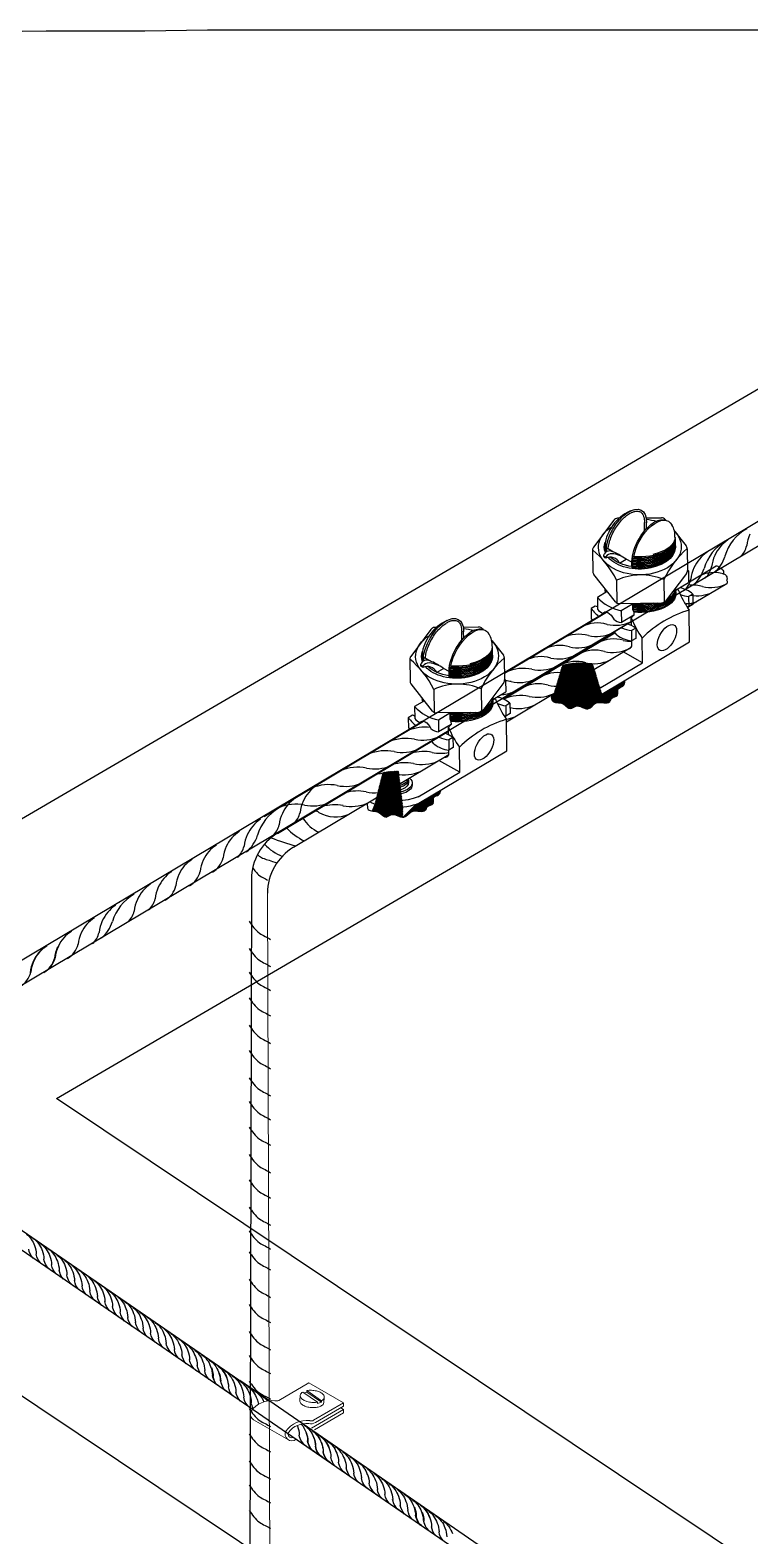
# Paper-space layout 'Layout4' of a CAD drawing. Header units: millimetres. Extents: x 16 to 267, y 19 to 196.
# Drawn here: x 103.89 to 115.21, y 158.77 to 182.45 of the extents above; entities that cross this region are included whole.
import ezdxf

# ---------------------------------------------------------------- set-up
doc = ezdxf.new("R2010")
doc.units = ezdxf.units.MM
doc.layers.get('0').update_dxf_attribs({"lineweight": 25})
for name, color, linetype in [('C01', 1, 'Continuous'), ('C02', 42, 'Continuous'), ('C025', 42, 'Continuous'), ('C03', 7, 'Continuous')]:
    doc.layers.add(name, color=color, linetype=linetype)
pattern_1 = [(129.8500213, (-728.728352, 561.9458405), (0.005816334494, 0.00485459625), [])]
pattern_2 = [(129.8500213, (-725.96663, 560.0278), (0.005816334494, 0.00485459625), [])]

psp = doc.layouts.new('Layout4')

# ---------------------------------------------------------------- hatches: boundary and pattern name
at = {"layer": 'C01'}
h = psp.add_hatch(dxfattribs=at)
h.set_pattern_fill('ANSI31', color=256, scale=0.060609, angle=174.85, style=0)
h.set_pattern_definition(pattern_1)
edge = h.paths.add_edge_path()
edge.add_line((112.102, 172.003), (112.088, 171.995))
edge.add_line((112.088, 171.995), (112.088, 171.994))
edge.add_spline(control_points=[(112.088, 171.994), (112.088, 171.957), (112.087, 171.889), (112.139, 171.877), (112.166, 171.873)], knot_values=[0, 0, 0, 0, 0.800748, 1.441693, 1.441693, 1.441693, 1.441693], degree=3, periodic=0)
edge.add_line((112.166, 171.873), (112.212, 171.984))
edge.add_ellipse((112.524, 172.217), major_axis=(0.549, 0.007), ratio=0.509483, start_angle=124.9405, end_angle=136.2339)
edge.add_line((112.13, 172.019), (112.129, 172.019))
edge.add_line((112.129, 172.019), (112.102, 172.003))
h = psp.add_hatch(dxfattribs=at)
h.set_pattern_fill('ANSI31', color=256, scale=0.060609, angle=174.85, style=0)
h.set_pattern_definition(pattern_1)
edge = h.paths.add_edge_path()
edge.add_line((112.212, 171.984), (112.165, 171.874))
edge.add_spline(control_points=[(112.165, 171.874), (112.198, 171.869), (112.263, 171.867), (112.309, 171.823), (112.327, 171.808)], knot_values=[1.43073, 1.43073, 1.43073, 1.43073, 2.219528, 2.756984, 2.756984, 2.756984, 2.756984], degree=3, periodic=0)
edge.add_line((112.327, 171.808), (112.351, 171.95))
edge.add_ellipse((112.524, 172.217), major_axis=(0.549, 0.007), ratio=0.509483, start_angle=108.7095, end_angle=125.0088)
h = psp.add_hatch(dxfattribs=at)
h.set_pattern_fill('ANSI31', color=256, scale=0.060609, angle=174.85, style=0)
h.set_pattern_definition(pattern_1)
edge = h.paths.add_edge_path()
edge.add_line((112.351, 171.95), (112.327, 171.808))
edge.add_spline(control_points=[(112.327, 171.808), (112.347, 171.79), (112.39, 171.758), (112.495, 171.864), (112.596, 171.774), (112.65, 171.773)], knot_values=[2.756984, 2.756984, 2.756984, 2.756984, 3.368252, 4.120728, 5.634216, 5.634216, 5.634216, 5.634216], degree=3, periodic=0)
edge.add_line((112.65, 171.773), (112.646, 171.946))
edge.add_ellipse((112.524, 172.217), major_axis=(0.549, 0.007), ratio=0.509483, start_angle=77.4656, end_angle=108.7095)
h = psp.add_hatch(dxfattribs=at)
h.set_pattern_fill('ANSI31', color=256, scale=0.060609, angle=174.85, style=0)
h.set_pattern_definition(pattern_1)
edge = h.paths.add_edge_path()
edge.add_ellipse((112.524, 172.217), major_axis=(0.549, 0.007), ratio=0.509483, start_angle=49.9297, end_angle=77.4656)
edge.add_line((112.646, 171.946), (112.65, 171.773))
edge.add_spline(control_points=[(112.65, 171.773), (112.654, 171.773), (112.706, 171.778), (112.787, 171.931), (112.996, 171.824), (113.031, 171.965), (113.156, 171.965), (113.106, 172.103), (113.234, 172.117), (113.243, 172.187), (113.247, 172.226)], knot_values=[5.634216, 5.634216, 5.634216, 5.634216, 5.752118, 7.09934, 8.818976, 9.33721, 10.144992, 10.964097, 11.648698, 12.516217, 12.516217, 12.516217, 12.516217], degree=3, periodic=0)
edge.add_line((113.247, 172.226), (112.88, 172.008))
h = psp.add_hatch(dxfattribs=at)
h.set_pattern_fill('ANSI31', color=256, scale=0.060609, angle=174.85, style=0)
h.set_pattern_definition(pattern_2)
edge = h.paths.add_edge_path()
edge.add_line((109.314, 170.278), (109.267, 170.168))
edge.add_spline(control_points=[(109.267, 170.168), (109.3, 170.164), (109.365, 170.161), (109.412, 170.117), (109.429, 170.102)], knot_values=[1.43073, 1.43073, 1.43073, 1.43073, 2.219528, 2.756984, 2.756984, 2.756984, 2.756984], degree=3, periodic=0)
edge.add_line((109.429, 170.102), (109.453, 170.244))
edge.add_ellipse((109.626, 170.512), major_axis=(0.549, 0.007), ratio=0.509483, start_angle=108.7095, end_angle=125.0088)
h = psp.add_hatch(dxfattribs=at)
h.set_pattern_fill('ANSI31', color=256, scale=0.060609, angle=174.85, style=0)
h.set_pattern_definition(pattern_2)
edge = h.paths.add_edge_path()
edge.add_line((109.453, 170.244), (109.429, 170.102))
edge.add_spline(control_points=[(109.429, 170.102), (109.45, 170.085), (109.492, 170.052), (109.598, 170.159), (109.698, 170.068), (109.752, 170.068)], knot_values=[2.756984, 2.756984, 2.756984, 2.756984, 3.368252, 4.120728, 5.634216, 5.634216, 5.634216, 5.634216], degree=3, periodic=0)
edge.add_line((109.752, 170.068), (109.749, 170.24))
edge.add_ellipse((109.626, 170.512), major_axis=(0.549, 0.007), ratio=0.509483, start_angle=77.4656, end_angle=108.7095)

# ---------------------------------------------------------------- linework, layer by layer
for p, q in [((112.922, 173.279), (112.922, 173.279)), ((112.922, 173.279), (112.922, 173.279)), ((110.047, 171.561), (110.047, 171.561)), ((110.047, 171.561), (110.047, 171.561))]:
    psp.add_line(p, q)
for p, q in [((112.088, 171.994), (112.088, 171.995)), ((109.757, 170.068), (109.952, 170.269)), ((109.77, 170.07), (109.968, 170.275)), ((109.788, 170.078), (109.985, 170.282)), ((109.845, 170.126), (110.003, 170.289)), ((109.882, 170.154), (110.028, 170.303)), ((109.901, 170.162), (110.053, 170.318)), ((109.915, 170.165), (110.078, 170.333)), ((109.927, 170.167), (110.103, 170.348)), ((109.939, 170.168), (110.128, 170.363)), ((109.949, 170.168), (110.153, 170.378)), ((109.959, 170.168), (110.178, 170.392)), ((109.969, 170.167), (110.203, 170.407)), ((109.979, 170.166), (110.227, 170.422)), ((109.989, 170.166), (110.252, 170.437)), ((109.998, 170.165), (110.277, 170.452)), ((110.008, 170.164), (110.302, 170.467)), ((110.018, 170.163), (110.327, 170.482)), ((110.028, 170.162), (110.238, 170.379)), ((110.038, 170.161), (110.233, 170.363)), ((110.048, 170.161), (110.232, 170.351)), ((110.059, 170.162), (110.232, 170.34)), ((110.15, 170.244), (110.232, 170.329)), ((110.169, 170.253), (110.233, 170.319)), ((110.186, 170.259), (110.232, 170.307)), ((110.202, 170.266), (110.23, 170.294)), ((110.253, 170.394), (110.345, 170.489)), ((110.273, 170.404), (110.342, 170.475)), ((110.291, 170.411), (110.338, 170.46)), ((110.312, 170.423), (110.326, 170.437)), ((110.072, 170.164), (110.128, 170.222)), ((110.087, 170.169), (110.116, 170.198))]:
    psp.add_line(p, q, dxfattribs=at)
for points in [[(106.677, 182.448), (105.692, 182.431), (104.139, 182.43), (102.622, 182.411)], [(121.82, 156.107), (118.955, 163.325), (119.909, 164.859), (120.501, 165.534), (122.684, 167.077), (125.243, 168.373), (124.772, 170.466), (124.685, 171.436), (124.694, 172.432), (124.769, 173.438), (124.883, 174.441), (125.008, 175.424), (125.115, 176.375), (125.176, 177.278), (125.165, 178.12), (125.07, 178.898), (124.879, 179.609), (124.581, 180.249), (124.165, 180.817), (123.621, 181.31), (122.937, 181.725), (122.104, 182.059), (119.459, 182.448), (106.677, 182.448)]]:
    psp.add_lwpolyline(points, dxfattribs=at)
for centre, radius, start, end in [((115.506, 173.978), 0.718, 118.927, 163.9453), ((115.178, 173.784), 0.718, 118.927, 163.9453), ((115.179, 173.953), 0.572, 123.5892, 155.9961), ((115.172, 174.047), 0.495, 120.0095, 120.3153), ((114.827, 174.416), 0.34, 312.368, 347.3606), ((115.68, 174.293), 0.524, 154.2039, 174.6387), ((114.851, 173.759), 0.572, 123.5892, 155.9961), ((115.127, 173.958), 0.523, 154.2039, 174.6387), ((114.31, 174.327), 0.529, 309.3582, 343.4186), ((114.799, 173.764), 0.523, 154.2039, 174.6387), ((113.981, 174.133), 0.529, 309.3582, 343.4186), ((114.647, 173.404), 0.514, 73.9561, 118.4153), ((114.275, 174.081), 0.339, 312.368, 347.3606), ((113.947, 173.887), 0.339, 312.368, 347.3606), ((114.312, 173.199), 0.521, 73.0857, 95.8516), ((114.369, 174.143), 0.591, 261.0015, 294.9983), ((114.59, 174.274), 0.591, 257.6725, 294.9983), ((114.196, 174.021), 0.591, 271.1806, 286.8854), ((112.812, 172.604), 0.521, 73.0857, 118.5965), ((113.09, 173.679), 0.591, 257.6725, 294.9983), ((113.847, 173.1), 0.524, 154.502, 155.2505), ((112.516, 172.427), 0.521, 73.0857, 118.5965), ((112.794, 173.503), 0.591, 257.6725, 294.9983), ((113.066, 172.353), 0.521, 73.0857, 118.5965), ((112.221, 172.251), 0.521, 73.0857, 118.5965), ((112.498, 173.326), 0.591, 257.6725, 294.9983), ((112.77, 172.176), 0.521, 73.0857, 118.5965), ((113.047, 173.251), 0.591, 257.6725, 294.9983), ((113.343, 173.428), 0.591, 257.6725, 270.5057), ((111.646, 171.731), 0.679, 78.5783, 113.1038), ((111.925, 172.075), 0.521, 73.0857, 118.5965), ((111.907, 172.993), 0.61, 257.9731, 292.8834), ((112.202, 173.15), 0.591, 257.6725, 294.9983), ((112.474, 172), 0.521, 73.0857, 118.5965), ((112.752, 173.075), 0.591, 257.6725, 294.9983), ((111.32, 171.537), 0.679, 78.5783, 86.034), ((111.581, 172.798), 0.61, 257.9731, 292.8834), ((111.882, 171.647), 0.521, 73.0857, 118.5965), ((112.178, 171.823), 0.521, 73.0857, 118.5965), ((112.16, 172.722), 0.591, 257.6725, 294.9983), ((112.456, 172.899), 0.591, 257.6725, 294.9983), ((111.255, 172.604), 0.61, 273.174, 292.8834), ((111.603, 171.303), 0.679, 78.5783, 113.1038), ((111.865, 172.565), 0.61, 257.9731, 292.8834), ((110.657, 172.291), 0.655, 258.6019, 292.6012), ((111.569, 172.389), 0.61, 257.4123, 292.8834), ((110.097, 170.807), 0.679, 82.5118, 113.1876), ((110.972, 171.382), 0.524, 154.502, 155.2505), ((111.273, 172.212), 0.61, 279.9323, 292.8834), ((109.801, 170.631), 0.679, 78.5783, 113.1038), ((110.065, 171.938), 0.655, 258.6019, 292.6012), ((110.373, 170.6), 0.679, 104.2777, 106.2844), ((109.479, 170.437), 0.679, 78.5783, 113.1038), ((109.742, 171.744), 0.655, 258.6019, 292.6012), ((110.077, 170.424), 0.679, 78.5783, 106.2844), ((110.341, 171.731), 0.655, 258.6019, 281.7133), ((109.043, 170.177), 0.679, 78.5783, 113.1038), ((109.307, 171.484), 0.655, 258.6019, 292.6012), ((109.511, 170.085), 0.679, 78.5783, 106.6845), ((109.781, 170.247), 0.679, 78.5783, 106.2844), ((109.774, 171.392), 0.655, 258.6019, 292.6012), ((110.045, 171.554), 0.655, 258.6019, 292.6012), ((108.707, 170.09), 0.573, 123.5892, 155.9961), ((108.585, 169.903), 0.679, 78.5783, 113.1038), ((108.848, 171.21), 0.655, 258.6019, 292.6012), ((109.302, 171.109), 0.655, 258.6019, 292.6012), ((108.068, 169.595), 0.679, 78.5783, 113.1038), ((108.379, 169.896), 0.573, 123.5892, 155.9961), ((108.655, 170.096), 0.524, 154.2039, 174.6387), ((108.332, 170.902), 0.655, 258.6019, 292.6012), ((108.675, 169.586), 0.679, 78.5783, 106.4465), ((108.938, 170.893), 0.655, 258.6019, 292.6012), ((109.038, 169.803), 0.679, 78.5783, 106.6845), ((107.826, 169.562), 0.572, 123.5892, 155.9961), ((108.154, 169.587), 0.718, 118.927, 163.9453), ((107.819, 169.656), 0.495, 120.0095, 120.3153), ((108.327, 169.902), 0.524, 154.2039, 174.6387), ((107.802, 170.219), 0.34, 312.368, 347.3606), ((108.657, 170.348), 0.562, 211.4671, 246.2311), ((108.19, 169.709), 0.498, 61.1713, 68.4917), ((108.694, 170.597), 0.524, 239.7579, 293.5706), ((107.429, 169.417), 0.494, 120.0095, 157.279), ((107.775, 169.567), 0.523, 154.2039, 174.6387), ((107.474, 170.025), 0.34, 312.368, 347.3606), ((108.592, 170.525), 0.916, 222.885, 244.69), ((107.068, 169.204), 0.494, 120.0095, 157.279), ((107.444, 169.38), 0.523, 154.2039, 174.6387), ((106.922, 169.69), 0.339, 312.368, 347.3606), ((106.957, 169.936), 0.529, 309.3582, 343.4186), ((108.162, 170.212), 0.818, 223.9868, 247.9132), ((108.787, 172.454), 2.924, 247.7548, 255.8209), ((106.685, 168.977), 0.495, 120.0095, 157.279), ((107.083, 169.167), 0.523, 154.2039, 174.6387), ((106.592, 169.503), 0.339, 298.8635, 347.3606), ((106.427, 168.734), 0.573, 123.5892, 155.9961), ((106.701, 168.94), 0.524, 154.2039, 174.6387), ((106.231, 169.29), 0.339, 298.8635, 347.3606), ((105.873, 168.23), 0.718, 118.927, 163.9453), ((106.099, 168.54), 0.573, 123.5892, 155.9961), ((106.375, 168.739), 0.524, 154.2039, 174.6387), ((105.848, 169.063), 0.34, 298.8635, 347.3606), ((105.546, 168.205), 0.572, 123.5892, 155.9961), ((105.539, 168.299), 0.495, 120.0095, 120.3153), ((106.047, 168.545), 0.524, 154.2039, 174.6387), ((105.522, 168.862), 0.34, 312.368, 347.3606), ((105.149, 168.06), 0.494, 120.0095, 157.279), ((105.494, 168.21), 0.523, 154.2039, 174.6387), ((104.676, 168.58), 0.529, 309.3582, 343.4186), ((105.194, 168.668), 0.34, 312.368, 347.3606), ((104.787, 167.847), 0.494, 120.0095, 157.279), ((105.164, 168.023), 0.523, 154.2039, 174.6387), ((104.642, 168.333), 0.339, 312.368, 347.3606), ((104.394, 167.611), 0.495, 120.0095, 157.279), ((104.405, 167.62), 0.495, 120.0095, 157.279), ((104.792, 167.801), 0.523, 154.2039, 174.6387), ((104.803, 167.81), 0.523, 154.2039, 174.6387), ((104.312, 168.147), 0.339, 298.8635, 347.3606), ((104.41, 167.574), 0.524, 154.2039, 174.6387), ((104.42, 167.583), 0.524, 154.2039, 174.6387), ((103.94, 167.924), 0.339, 298.8635, 347.3606), ((103.95, 167.933), 0.339, 298.8635, 347.3606), ((103.567, 167.707), 0.34, 298.8635, 347.3606)]:
    psp.add_arc(centre, radius, start, end, dxfattribs=at)
at = {"layer": 'C01', "extrusion": (0, 0, -1)}
for centre, major_axis, ratio, start_param, end_param in [((113.477, 174.373), (0.555, 0.007), 0.509483, 2.844033, 3.061758), ((113.474, 174.36), (0.555, 0.007), 0.509483, 2.82911, 3.006963), ((113.474, 174.343), (0.555, 0.007), 0.509483, 2.829496, 3.01018), ((113.477, 174.391), (0.555, 0.007), 0.509483, 2.82911, 3.033291), ((113.478, 174.32), (0.555, 0.007), 0.509483, 2.874607, 3.064029), ((113.476, 174.409), (0.555, 0.007), 0.509483, 2.821407, 3.005872), ((113.476, 174.427), (0.555, 0.007), 0.509483, 2.810761, 2.978933), ((113.476, 174.445), (0.555, 0.007), 0.509483, 2.793246, 2.954838), ((113.477, 174.391), (0.555, 0.007), 0.509483, 6.213743, 8.082697), ((113.477, 174.355), (0.555, 0.007), 0.509483, 6.213743, 8.08479), ((113.478, 174.32), (0.555, 0.007), 0.509483, 6.213743, 8.085385), ((113.476, 174.427), (0.555, 0.007), 0.509483, 6.213743, 8.073992), ((113.476, 174.409), (0.555, 0.007), 0.509483, 6.213743, 8.059008), ((113.477, 174.373), (0.555, 0.007), 0.509483, 6.213743, 8.059873), ((113.477, 174.338), (0.555, 0.007), 0.509483, 6.213743, 8.060207), ((113.478, 174.302), (0.555, 0.007), 0.509483, 6.213743, 8.059381), ((113.476, 174.445), (0.555, 0.007), 0.509483, 6.202235, 8.033197), ((113.476, 174.463), (0.555, 0.007), 0.509483, 0, 1.198297), ((113.478, 174.302), (0.555, 0.007), 0.509483, 2.922988, 2.981561), ((113.478, 174.284), (0.555, 0.007), 0.509483, 0.509617, 1.801693), ((113.478, 174.266), (0.555, 0.007), 0.509483, 0.933017, 1.776481), ((113.486, 173.66), (0.555, 0.007), 0.509483, 2.9666, 3.13369), ((113.486, 173.678), (0.555, 0.007), 0.509483, 2.916017, 3.072351), ((113.486, 173.696), (0.555, 0.007), 0.509483, 2.863257, 3.017639), ((113.486, 173.642), (0.555, 0.007), 0.509483, 6.219825, 8.085504), ((113.487, 173.607), (0.555, 0.007), 0.509483, 6.213743, 8.078571), ((113.486, 173.625), (0.555, 0.007), 0.509483, 6.198378, 8.059471), ((113.487, 173.589), (0.555, 0.007), 0.509483, 6.213743, 8.059589), ((113.487, 173.571), (0.555, 0.007), 0.509483, 6.213743, 8.049984), ((113.487, 173.571), (0.555, 0.007), 0.509483, 6.213743, 8.049984), ((113.486, 173.66), (0.555, 0.007), 0.509483, 6.251289, 7.06151), ((113.486, 173.678), (0.555, 0.007), 0.509483, 0.031775, 0.717535), ((113.486, 173.678), (0.555, 0.007), 0.509483, 1.057649, 1.801228), ((113.486, 173.66), (0.555, 0.007), 0.509483, 0.937211, 1.7767), ((113.486, 173.696), (0.555, 0.007), 0.509483, 1.200274, 1.775937), ((110.601, 172.673), (0.555, 0.007), 0.509483, 2.82911, 3.033291), ((110.601, 172.691), (0.555, 0.007), 0.509483, 2.821407, 3.005872), ((110.601, 172.709), (0.555, 0.007), 0.509483, 2.810761, 2.978933), ((110.601, 172.727), (0.555, 0.007), 0.509483, 2.793246, 2.954838), ((110.602, 172.638), (0.555, 0.007), 0.509483, 6.213743, 8.08479), ((110.601, 172.673), (0.555, 0.007), 0.509483, 6.213743, 8.082697), ((110.601, 172.709), (0.555, 0.007), 0.509483, 6.213743, 8.073992), ((110.601, 172.691), (0.555, 0.007), 0.509483, 6.213743, 8.059008), ((110.602, 172.655), (0.555, 0.007), 0.509483, 6.213743, 8.059873), ((110.602, 172.62), (0.555, 0.007), 0.509483, 6.213743, 8.060207), ((110.601, 172.727), (0.555, 0.007), 0.509483, 6.202235, 8.033197), ((110.6, 172.745), (0.555, 0.007), 0.509483, 0, 1.198297), ((110.602, 172.655), (0.555, 0.007), 0.509483, 2.844033, 3.061758), ((110.599, 172.642), (0.555, 0.007), 0.509483, 2.82911, 3.006963), ((110.599, 172.625), (0.555, 0.007), 0.509483, 2.829496, 3.01018), ((110.602, 172.602), (0.555, 0.007), 0.509483, 2.874607, 3.064029), ((110.603, 172.584), (0.555, 0.007), 0.509483, 2.922988, 2.981561), ((110.602, 172.602), (0.555, 0.007), 0.509483, 6.213743, 8.085385), ((110.603, 172.566), (0.555, 0.007), 0.509483, 0.509617, 1.801693), ((110.603, 172.584), (0.555, 0.007), 0.509483, 6.213743, 8.059381), ((110.603, 172.549), (0.555, 0.007), 0.509483, 0.933017, 1.776481), ((110.611, 171.942), (0.555, 0.007), 0.509483, 2.9666, 3.13369), ((110.61, 171.96), (0.555, 0.007), 0.509483, 2.916017, 3.072351), ((110.61, 171.978), (0.555, 0.007), 0.509483, 2.863257, 3.017639), ((110.611, 171.925), (0.555, 0.007), 0.509483, 6.219825, 8.085504), ((110.611, 171.907), (0.555, 0.007), 0.509483, 6.198378, 8.059471), ((110.611, 171.942), (0.555, 0.007), 0.509483, 6.251289, 7.06151), ((110.61, 171.96), (0.555, 0.007), 0.509483, 0.031775, 0.717535), ((110.61, 171.96), (0.555, 0.007), 0.509483, 1.057649, 1.801228), ((110.611, 171.889), (0.555, 0.007), 0.509483, 6.213743, 8.078571), ((110.611, 171.942), (0.555, 0.007), 0.509483, 0.937211, 1.7767), ((110.61, 171.978), (0.555, 0.007), 0.509483, 1.200274, 1.775937), ((110.612, 171.871), (0.555, 0.007), 0.509483, 6.213743, 8.059589), ((110.612, 171.853), (0.555, 0.007), 0.509483, 6.213743, 8.049984), ((110.612, 171.853), (0.555, 0.007), 0.509483, 6.213743, 8.049984), ((103.543, 163.184), (0.335, 0.285), 1, -0.146778, 0.35682), ((103.718, 163.136), (0.289, 0.246), 1, -0.271265, 0.379211), ((104.125, 163.316), (0.199, 0.169), 1, 3.086024, 3.69676), ((103.583, 163.186), (0.306, 0.261), 1, 0.325539, 0.682194), ((104.244, 163.234), (-0.169, 0.199), 1, 4.65682, 5.267557), ((103.784, 163.018), (0.335, 0.285), 1, -0.208787, 0.35682), ((103.704, 163.109), (0.306, 0.261), 1, 0.325539, 0.682194), ((103.903, 162.936), (-0.285, 0.335), 1, 1.362009, 1.927616), ((103.824, 163.019), (0.306, 0.261), 1, 0.325539, 0.682194), ((104.078, 162.888), (-0.246, 0.289), 1, 1.299531, 1.950007), ((104.364, 163.157), (-0.169, 0.199), 1, 4.421122, 5.267557), ((104.485, 163.068), (0.199, 0.169), 1, 3.086024, 3.69676), ((103.943, 162.937), (0.306, 0.261), 1, 0.325539, 0.682194), ((104.603, 162.986), (-0.169, 0.199), 1, 4.65682, 5.267557), ((104.144, 162.77), (-0.285, 0.335), 1, 1.362009, 1.927616), ((104.064, 162.861), (-0.261, 0.306), 1, 1.896336, 2.25299), ((104.263, 162.688), (-0.285, 0.335), 1, 1.362009, 1.927616), ((104.437, 162.64), (-0.246, 0.289), 1, 1.299531, 1.950007), ((104.724, 162.909), (0.199, 0.169), 1, 2.850325, 3.69676), ((104.184, 162.771), (0.306, 0.261), 1, 0.325539, 0.682194), ((104.844, 162.82), (-0.169, 0.199), 1, 4.65682, 5.267557), ((104.303, 162.689), (-0.261, 0.306), 1, 1.896336, 2.25299), ((104.963, 162.738), (0.199, 0.169), 1, 3.086024, 3.69676), ((104.504, 162.522), (-0.285, 0.335), 1, 1.362009, 1.927616), ((104.424, 162.612), (-0.261, 0.306), 1, 1.896336, 2.25299), ((104.623, 162.44), (-0.285, 0.335), 1, 1.362009, 1.927616), ((104.797, 162.392), (0.289, 0.246), 1, -0.271265, 0.379211), ((105.084, 162.661), (0.199, 0.169), 1, 2.850325, 3.69676), ((104.544, 162.523), (0.306, 0.261), 1, 0.325539, 0.682194), ((105.204, 162.572), (-0.169, 0.199), 1, 4.65682, 5.267557), ((104.663, 162.441), (-0.261, 0.306), 1, 1.896336, 2.25299), ((105.323, 162.49), (0.199, 0.169), 1, 3.086024, 3.69676), ((104.864, 162.274), (-0.285, 0.335), 1, 1.362009, 1.927616), ((104.783, 162.364), (0.306, 0.261), 1, 0.325539, 0.682194), ((104.982, 162.192), (0.335, 0.285), 1, -0.208787, 0.35682), ((105.157, 162.144), (-0.246, 0.289), 1, 1.299531, 1.950007), ((105.444, 162.413), (0.199, 0.169), 1, 2.850325, 3.69676), ((104.904, 162.275), (-0.261, 0.306), 1, 1.896336, 2.25299), ((105.564, 162.323), (0.199, 0.169), 1, 3.086024, 3.69676), ((105.022, 162.193), (-0.261, 0.306), 1, 1.896336, 2.25299), ((105.223, 162.025), (-0.285, 0.335), 1, 1.362009, 1.927616), ((105.143, 162.116), (0.306, 0.261), 1, 0.325539, 0.682194), ((105.342, 161.944), (-0.285, 0.335), 1, 1.362009, 1.927616), ((105.682, 162.242), (0.199, 0.169), 1, 3.086024, 3.69676), ((105.803, 162.165), (-0.169, 0.199), 1, 4.421122, 5.267557), ((105.263, 162.027), (-0.261, 0.306), 1, 1.896336, 2.25299), ((105.923, 162.075), (-0.169, 0.199), 1, 4.65682, 5.267557), ((105.517, 161.895), (-0.246, 0.289), 1, 1.299531, 1.950007), ((105.382, 161.945), (0.306, 0.261), 1, 0.325539, 0.682194), ((105.639, 161.811), (-0.246, 0.289), 1, 1.299531, 1.950007), ((105.503, 161.868), (-0.261, 0.306), 1, 1.896336, 2.25299), ((105.715, 161.686), (-0.285, 0.335), 1, 1.362009, 1.927616), ((106.042, 161.993), (-0.169, 0.199), 1, 4.65682, 5.267557), ((106.163, 161.917), (0.199, 0.169), 1, 2.850325, 3.69676), ((105.625, 161.784), (-0.261, 0.306), 1, 1.896336, 2.25299), ((106.295, 161.826), (-0.203, 0.203), 0.90598, 4.520165, 5.329192), ((105.833, 161.604), (0.335, 0.285), 1, -0.208787, 0.35682), ((105.755, 161.688), (-0.261, 0.306), 1, 1.896336, 2.25299), ((106.008, 161.556), (-0.246, 0.289), 1, 1.299531, 1.950007), ((105.873, 161.606), (-0.261, 0.306), 1, 1.896336, 2.25299), ((106.074, 161.438), (-0.285, 0.335), 1, 1.362009, 1.927616), ((106.415, 161.736), (0.199, 0.169), 1, 3.086024, 3.69676), ((106.533, 161.654), (0.199, 0.169), 1, 3.086024, 3.69676), ((105.994, 161.529), (0.306, 0.261), 1, 0.325539, 0.682194), ((106.654, 161.578), (-0.169, 0.199), 1, 4.421122, 5.267557), ((106.193, 161.356), (-0.285, 0.335), 1, 1.362009, 1.927616), ((106.114, 161.439), (-0.261, 0.306), 1, 1.896336, 2.25299), ((106.368, 161.308), (-0.246, 0.289), 1, 1.299531, 1.950007), ((106.233, 161.357), (0.306, 0.261), 1, 0.325539, 0.682194), ((106.49, 161.224), (-0.246, 0.289), 1, 1.299531, 1.950007), ((106.774, 161.488), (-0.169, 0.199), 1, 4.65682, 5.267557), ((106.893, 161.406), (-0.169, 0.199), 1, 4.65682, 5.267557), ((106.354, 161.281), (-0.261, 0.306), 1, 1.896336, 2.25299), ((106.365, 161.267), (-0.261, 0.306), 1, 1.896336, 2.25299), ((107.014, 161.329), (0.199, 0.169), 1, 2.850325, 3.69676), ((107.025, 161.315), (0.199, 0.169), 1, 3.086024, 3.69676), ((106.622, 161.133), (-0.246, 0.289), 1, 1.299531, 1.950007), ((106.566, 161.099), (-0.285, 0.335), 1, 1.362009, 1.927616), ((106.476, 161.196), (-0.261, 0.306), 1, 1.896336, 2.25299), ((106.485, 161.19), (0.306, 0.261), 1, 0.325539, 0.682194), ((106.684, 161.017), (0.335, 0.285), 1, -0.208787, 0.35682), ((106.859, 160.969), (-0.246, 0.289), 1, 1.299531, 1.950007), ((107.146, 161.239), (0.199, 0.169), 1, 2.850325, 3.69676), ((106.606, 161.1), (-0.261, 0.306), 1, 1.896336, 2.25299), ((107.266, 161.149), (0.199, 0.169), 1, 3.086024, 3.69676), ((106.724, 161.018), (-0.261, 0.306), 1, 1.896336, 2.25299), ((106.925, 160.851), (-0.285, 0.335), 1, 1.362009, 1.927616), ((106.845, 160.942), (0.306, 0.261), 1, 0.325539, 0.682194), ((107.044, 160.769), (-0.285, 0.335), 1, 1.362009, 1.927616), ((107.219, 160.721), (-0.246, 0.289), 1, 1.299531, 1.858058), ((107.384, 161.067), (0.199, 0.169), 1, 3.086024, 3.69676), ((107.505, 160.99), (-0.169, 0.199), 1, 4.421122, 5.267557), ((106.965, 160.852), (-0.261, 0.306), 1, 1.896336, 2.25299), ((107.625, 160.901), (-0.169, 0.199), 1, 4.901769, 5.267557), ((107.084, 160.77), (0.306, 0.261), 1, 0.325539, 0.539913), ((107.341, 160.637), (-0.246, 0.289), 1, 1.299531, 1.547398), ((107.733, 160.371), (-0.246, 0.289), 1, 1.919263, 1.950007), ((107.719, 160.343), (-0.261, 0.306), 1, 1.896336, 2.25299), ((108.379, 160.392), (0.199, 0.169), 1, 2.850325, 3.69676), ((107.864, 160.28), (-0.246, 0.289), 1, 1.571427, 1.950007), ((107.987, 160.196), (0.289, 0.246), 1, -0.271265, 0.379211), ((107.851, 160.253), (-0.261, 0.306), 1, 1.896336, 2.25299), ((107.856, 160.243), (-0.261, 0.306), 1, 1.896336, 2.25299), ((108.109, 160.111), (-0.246, 0.289), 1, 1.299531, 1.950007), ((108.057, 160.075), (-0.285, 0.335), 1, 1.362009, 1.927616), ((108.232, 160.027), (-0.246, 0.289), 1, 1.299531, 1.950007), ((108.176, 159.993), (0.335, 0.285), 1, -0.208787, 0.35682), ((108.511, 160.301), (0.199, 0.169), 1, 2.850325, 3.69676), ((108.516, 160.291), (0.199, 0.169), 1, 3.086024, 3.69676), ((107.973, 160.168), (-0.261, 0.306), 1, 1.896336, 2.25299), ((107.977, 160.166), (0.306, 0.261), 1, 0.325539, 0.682194), ((108.633, 160.217), (0.199, 0.169), 1, 2.850325, 3.69676), ((108.637, 160.214), (0.199, 0.169), 1, 2.850325, 3.69676), ((108.095, 160.084), (-0.261, 0.306), 1, 1.896336, 2.25299), ((108.097, 160.076), (-0.261, 0.306), 1, 1.896336, 2.25299), ((108.756, 160.133), (-0.169, 0.199), 1, 4.421122, 5.267557), ((108.757, 160.125), (0.199, 0.169), 1, 3.086024, 3.69676), ((108.35, 159.945), (-0.246, 0.289), 1, 1.299531, 1.950007), ((108.216, 159.994), (-0.261, 0.306), 1, 1.896336, 2.25299), ((108.417, 159.827), (-0.285, 0.335), 1, 1.362009, 1.927616), ((108.535, 159.745), (-0.285, 0.335), 1, 1.362009, 1.927616), ((108.876, 160.043), (0.199, 0.169), 1, 3.086024, 3.69676), ((108.337, 159.918), (0.306, 0.261), 1, 0.325539, 0.682194), ((108.997, 159.966), (-0.169, 0.199), 1, 4.421122, 5.267557), ((108.457, 159.828), (-0.261, 0.306), 1, 1.896336, 2.25299), ((108.71, 159.697), (-0.246, 0.289), 1, 1.299531, 1.950007), ((108.575, 159.746), (0.306, 0.261), 1, 0.325539, 0.682194), ((108.832, 159.613), (-0.246, 0.289), 1, 1.299531, 1.950007), ((109.117, 159.877), (-0.169, 0.199), 1, 4.65682, 5.267557), ((109.235, 159.795), (-0.169, 0.199), 1, 4.65682, 5.267557), ((108.696, 159.669), (-0.261, 0.306), 1, 1.896336, 2.25299), ((109.356, 159.718), (0.199, 0.169), 1, 2.850325, 3.69676), ((108.908, 159.488), (-0.285, 0.335), 1, 1.362009, 1.927616), ((108.819, 159.585), (-0.261, 0.306), 1, 1.896336, 2.25299), ((109.027, 159.406), (0.335, 0.285), 1, -0.208787, 0.35682), ((108.948, 159.489), (-0.261, 0.306), 1, 1.896336, 2.25299), ((109.201, 159.358), (-0.246, 0.289), 1, 1.299531, 1.950007), ((109.488, 159.627), (-0.203, 0.203), 0.90598, 4.520165, 5.329192), ((109.608, 159.538), (0.199, 0.169), 1, 3.086024, 3.69676), ((109.067, 159.407), (-0.261, 0.306), 1, 1.896336, 2.25299), ((109.727, 159.456), (0.199, 0.169), 1, 3.086024, 3.69676), ((109.268, 159.24), (-0.285, 0.335), 1, 1.362009, 1.927616), ((109.188, 159.33), (0.306, 0.261), 1, 0.325539, 0.682194), ((109.386, 159.158), (-0.285, 0.335), 1, 1.362009, 1.927616), ((109.308, 159.241), (-0.261, 0.306), 1, 1.896336, 2.25299), ((109.561, 159.11), (-0.246, 0.289), 1, 1.299531, 1.950007), ((109.848, 159.379), (-0.169, 0.199), 1, 4.421122, 5.267557), ((109.968, 159.29), (-0.169, 0.199), 1, 4.65682, 5.267557), ((109.426, 159.159), (0.306, 0.261), 1, 0.325539, 0.682194), ((110.086, 159.208), (-0.169, 0.199), 1, 4.65682, 5.267557), ((109.683, 159.025), (-0.246, 0.289), 1, 1.299531, 1.950007), ((109.547, 159.082), (-0.261, 0.306), 1, 1.896336, 2.25299), ((109.558, 159.068), (-0.261, 0.306), 1, 1.896336, 2.25299), ((109.815, 158.934), (-0.246, 0.289), 1, 1.299531, 1.950007), ((109.759, 158.901), (-0.285, 0.335), 1, 1.362009, 1.927616), ((109.67, 158.998), (-0.261, 0.306), 1, 1.896336, 2.25299), ((109.679, 158.991), (0.306, 0.261), 1, 0.325539, 0.682194), ((109.878, 158.819), (0.335, 0.285), 1, -0.208787, 0.35682), ((110.207, 159.131), (0.199, 0.169), 1, 2.850325, 3.69676), ((110.218, 159.117), (0.199, 0.169), 1, 3.086024, 3.69676), ((110.339, 159.04), (0.199, 0.169), 1, 2.850325, 3.69676), ((109.799, 158.902), (-0.261, 0.306), 1, 1.896336, 2.25299), ((110.459, 158.951), (0.199, 0.169), 1, 3.086024, 3.69676), ((110.052, 158.771), (-0.246, 0.289), 1, 1.299531, 1.950007), ((109.918, 158.82), (-0.261, 0.306), 1, 1.896336, 2.25299), ((110.119, 158.653), (-0.285, 0.335), 1, 1.362009, 1.927616), ((110.578, 158.869), (0.199, 0.169), 1, 3.086024, 3.69676), ((110.039, 158.743), (0.306, 0.261), 1, 0.325539, 0.682194)]:
    psp.add_ellipse(centre, major_axis=major_axis, ratio=ratio, start_param=start_param, end_param=end_param, dxfattribs=at)
at = {"layer": 'C01'}
psp.add_spline([(112.088, 171.994), (112.103, 171.899), (112.269, 171.852), (112.387, 171.778), (112.469, 171.817), (112.662, 171.774), (112.797, 171.867), (113.004, 171.889), (113.037, 171.942), (113.124, 171.989), (113.137, 172.087), (113.21, 172.128), (113.247, 172.226)], degree=3, dxfattribs=at)
for points, knots in [([(109.19, 170.289), (109.19, 170.251), (109.189, 170.147), (109.377, 170.19), (109.472, 170.033), (109.602, 170.163), (109.769, 169.999), (109.889, 170.226), (110.098, 170.119), (110.134, 170.259), (110.258, 170.259), (110.209, 170.398), (110.325, 170.41), (110.341, 170.464), (110.346, 170.492)], [0, 0, 0, 0, 0.385176, 1.067638, 1.620198, 1.982154, 2.766886, 3.414927, 4.242107, 4.491388, 4.879948, 5.273954, 5.603261, 5.920499, 5.920499, 5.920499, 5.920499]), ([(107.464, 169.483), (107.475, 169.472), (107.514, 169.437), (107.565, 169.416), (107.771, 169.352)], [0.04022643, 0.04022643, 0.04022643, 0.04022643, 0.05536196, 0.09078087, 0.09078087, 0.09078087, 0.09078087]), ([(107.385, 169.281), (107.419, 169.232), (107.48, 169.144), (107.583, 169.106), (107.622, 169.081)], [0, 0, 0, 0, 0.05536196, 0.0999282, 0.0999282, 0.0999282, 0.0999282]), ([(107.331, 168.434), (107.38, 168.364), (107.467, 168.237), (107.615, 168.184), (107.671, 168.148)], [0, 0, 0, 0, 0.05536196, 0.0999282, 0.0999282, 0.0999282, 0.0999282]), ([(107.331, 168.007), (107.38, 167.937), (107.467, 167.811), (107.615, 167.757), (107.671, 167.721)], [0, 0, 0, 0, 0.05536196, 0.0999282, 0.0999282, 0.0999282, 0.0999282]), ([(107.331, 167.631), (107.38, 167.561), (107.467, 167.435), (107.615, 167.381), (107.671, 167.346)], [0, 0, 0, 0, 0.05536196, 0.0999282, 0.0999282, 0.0999282, 0.0999282]), ([(107.331, 167.23), (107.38, 167.16), (107.467, 167.034), (107.615, 166.98), (107.671, 166.945)], [0, 0, 0, 0, 0.05536196, 0.0999282, 0.0999282, 0.0999282, 0.0999282]), ([(107.331, 166.798), (107.38, 166.728), (107.467, 166.602), (107.615, 166.548), (107.671, 166.513)], [0, 0, 0, 0, 0.05536196, 0.0999282, 0.0999282, 0.0999282, 0.0999282]), ([(107.331, 166.4), (107.38, 166.33), (107.467, 166.204), (107.615, 166.15), (107.671, 166.114)], [0, 0, 0, 0, 0.05536196, 0.0999282, 0.0999282, 0.0999282, 0.0999282]), ([(107.331, 165.973), (107.38, 165.903), (107.467, 165.777), (107.615, 165.723), (107.671, 165.688)], [0, 0, 0, 0, 0.05536196, 0.0999282, 0.0999282, 0.0999282, 0.0999282]), ([(107.331, 165.598), (107.38, 165.528), (107.467, 165.401), (107.615, 165.348), (107.671, 165.312)], [0, 0, 0, 0, 0.05536196, 0.0999282, 0.0999282, 0.0999282, 0.0999282]), ([(107.331, 165.197), (107.38, 165.127), (107.467, 165), (107.615, 164.947), (107.671, 164.911)], [0, 0, 0, 0, 0.05536196, 0.0999282, 0.0999282, 0.0999282, 0.0999282]), ([(107.331, 164.764), (107.38, 164.695), (107.467, 164.568), (107.615, 164.515), (107.671, 164.479)], [0, 0, 0, 0, 0.05536196, 0.0999282, 0.0999282, 0.0999282, 0.0999282]), ([(107.331, 164.366), (107.38, 164.296), (107.467, 164.17), (107.615, 164.116), (107.671, 164.08)], [0, 0, 0, 0, 0.05536196, 0.0999282, 0.0999282, 0.0999282, 0.0999282]), ([(107.331, 163.939), (107.38, 163.87), (107.467, 163.743), (107.615, 163.69), (107.671, 163.654)], [0, 0, 0, 0, 0.05536196, 0.0999282, 0.0999282, 0.0999282, 0.0999282]), ([(107.331, 163.564), (107.38, 163.494), (107.467, 163.368), (107.615, 163.314), (107.671, 163.278)], [0, 0, 0, 0, 0.05536196, 0.0999282, 0.0999282, 0.0999282, 0.0999282]), ([(107.331, 163.237), (107.38, 163.167), (107.467, 163.041), (107.615, 162.987), (107.671, 162.951)], [0, 0, 0, 0, 0.05536196, 0.0999282, 0.0999282, 0.0999282, 0.0999282]), ([(107.331, 162.805), (107.38, 162.735), (107.467, 162.609), (107.615, 162.555), (107.671, 162.519)], [0, 0, 0, 0, 0.05536196, 0.0999282, 0.0999282, 0.0999282, 0.0999282]), ([(107.331, 162.406), (107.38, 162.337), (107.467, 162.21), (107.615, 162.157), (107.671, 162.121)], [0, 0, 0, 0, 0.05536196, 0.0999282, 0.0999282, 0.0999282, 0.0999282]), ([(107.331, 161.98), (107.38, 161.91), (107.467, 161.784), (107.615, 161.73), (107.671, 161.694)], [0, 0, 0, 0, 0.05536196, 0.0999282, 0.0999282, 0.0999282, 0.0999282]), ([(107.331, 161.604), (107.38, 161.534), (107.467, 161.408), (107.615, 161.354), (107.671, 161.319)], [0, 0, 0, 0, 0.05536196, 0.0999282, 0.0999282, 0.0999282, 0.0999282]), ([(107.331, 161.203), (107.38, 161.133), (107.467, 161.007), (107.615, 160.953), (107.671, 160.918)], [0, 0, 0, 0, 0.05536196, 0.0999282, 0.0999282, 0.0999282, 0.0999282]), ([(107.331, 160.771), (107.38, 160.701), (107.467, 160.575), (107.615, 160.521), (107.671, 160.486)], [0, 0, 0, 0, 0.05536196, 0.0999282, 0.0999282, 0.0999282, 0.0999282]), ([(107.331, 160.373), (107.38, 160.303), (107.467, 160.177), (107.615, 160.123), (107.671, 160.087)], [0, 0, 0, 0, 0.05536196, 0.0999282, 0.0999282, 0.0999282, 0.0999282]), ([(107.331, 159.946), (107.38, 159.876), (107.467, 159.75), (107.615, 159.696), (107.671, 159.661)], [0, 0, 0, 0, 0.05536196, 0.0999282, 0.0999282, 0.0999282, 0.0999282]), ([(107.331, 159.57), (107.38, 159.501), (107.467, 159.374), (107.615, 159.321), (107.671, 159.285)], [0, 0, 0, 0, 0.05536196, 0.0999282, 0.0999282, 0.0999282, 0.0999282]), ([(107.331, 159.169), (107.38, 159.1), (107.467, 158.973), (107.615, 158.92), (107.671, 158.884)], [0, 0, 0, 0, 0.05536196, 0.0999282, 0.0999282, 0.0999282, 0.0999282])]:
    psp.add_open_spline(points, degree=3, knots=knots, dxfattribs=at)
at = {"layer": 'C02'}
for p, q in [((100.201, 165.707), (119.479, 177.191)), ((100.749, 165.637), (119.451, 176.789)), ((113.553, 174.572), (113.551, 174.707)), ((113.583, 174.605), (113.582, 174.708)), ((112.924, 174.344), (112.925, 174.271)), ((112.948, 174.242), (112.947, 174.278)), ((113.367, 174.131), (113.354, 174.114)), ((113.354, 174.114), (113.367, 174.095)), ((113.367, 174.095), (113.354, 174.079)), ((113.354, 174.079), (113.368, 174.06)), ((113.368, 174.06), (113.354, 174.043)), ((113.359, 174.149), (113.367, 174.131)), ((113.355, 173.981), (113.354, 174.05)), ((113.354, 174.043), (113.368, 174.024)), ((113.368, 174.024), (113.355, 174.007)), ((113.355, 174.007), (113.369, 173.988)), ((113.368, 173.988), (113.362, 173.98)), ((114.258, 173.77), (114.677, 174.021)), ((114.844, 173.742), (114.219, 173.367)), ((113.362, 173.43), (113.363, 173.338)), ((113.376, 173.382), (113.362, 173.366)), ((113.362, 173.366), (113.377, 173.346)), ((113.376, 173.418), (113.363, 173.401)), ((113.363, 173.401), (113.376, 173.382)), ((113.367, 173.431), (113.377, 173.418)), ((113.377, 173.346), (113.367, 173.33)), ((113.344, 173.15), (111.318, 171.934)), ((111.349, 172.337), (112.952, 173.296)), ((113.345, 173.084), (113.343, 173.206)), ((113.363, 173.338), (113.383, 173.292)), ((113.367, 173.33), (113.377, 173.311)), ((113.377, 173.311), (113.376, 173.308)), ((113.383, 173.292), (113.383, 173.245)), ((114.261, 172.829), (114.255, 173.327)), ((110.677, 172.854), (110.676, 172.989)), ((110.708, 172.887), (110.706, 172.99)), ((111.335, 171.926), (113.086, 172.971)), ((113.52, 172.498), (113.515, 172.887)), ((111.38, 171.572), (113.342, 172.744)), ((112.879, 172.007), (114.261, 172.829)), ((113.52, 172.498), (113.216, 172.668)), ((113.35, 172.762), (113.349, 172.843)), ((110.049, 172.626), (110.05, 172.553)), ((110.072, 172.524), (110.072, 172.561)), ((110.492, 172.413), (110.479, 172.396)), ((110.479, 172.396), (110.492, 172.377)), ((110.483, 172.431), (110.492, 172.413)), ((112.864, 172.108), (113.52, 172.498)), ((110.492, 172.377), (110.478, 172.361)), ((110.478, 172.361), (110.492, 172.342)), ((110.492, 172.342), (110.479, 172.325)), ((110.48, 172.263), (110.479, 172.332)), ((110.479, 172.325), (110.493, 172.306)), ((110.493, 172.306), (110.479, 172.289)), ((110.479, 172.289), (110.493, 172.27)), ((110.493, 172.27), (110.486, 172.262)), ((112.713, 172.368), (112.712, 172.332)), ((112.13, 172.019), (112.129, 172.019)), ((110.487, 171.713), (110.488, 171.62)), ((110.501, 171.7), (110.487, 171.683)), ((110.492, 171.713), (110.501, 171.7)), ((107.57, 170.083), (110.077, 171.578)), ((110.47, 171.366), (110.468, 171.488)), ((110.487, 171.683), (110.501, 171.664)), ((110.501, 171.664), (110.487, 171.648)), ((110.487, 171.648), (110.502, 171.629)), ((110.488, 171.62), (110.507, 171.575)), ((110.502, 171.629), (110.491, 171.612)), ((110.491, 171.612), (110.502, 171.593)), ((110.502, 171.593), (110.501, 171.59)), ((110.507, 171.575), (110.508, 171.527)), ((111.386, 171.111), (111.38, 171.609)), ((107.778, 169.816), (110.469, 171.424)), ((108.032, 169.596), (110.474, 171.055)), ((110.004, 170.289), (111.386, 171.111)), ((110.474, 171.057), (110.473, 171.125)), ((110.645, 170.78), (110.64, 171.17)), ((109.989, 170.39), (110.645, 170.78)), ((110.645, 170.776), (110.314, 170.962)), ((109.837, 170.651), (109.837, 170.613)), ((107.369, 169.094), (107.333, 154.299)), ((107.645, 160.893), (100.173, 166.034)), ((107.702, 160.542), (100.721, 165.35)), ((111.473, 158.257), (107.185, 161.209)), ((111.035, 158.245), (107.702, 160.542))]:
    psp.add_line(p, q, dxfattribs=at)
at = {"layer": 'C02', "lineweight": 0}
for p, q in [((107.671, 154.319), (107.622, 168.875)), ((108.27, 161.173), (107.799, 160.899)), ((108.41, 160.871), (108.178, 161.03)), ((108.238, 161.029), (108.2, 161.015)), ((108.24, 161.052), (108.238, 161.029)), ((108.47, 160.869), (108.238, 161.029)), ((108.472, 160.892), (108.24, 161.052)), ((108.818, 160.859), (108.27, 161.173)), ((108.135, 160.977), (108.129, 160.896)), ((108.347, 160.585), (108.818, 160.859)), ((108.374, 160.549), (108.818, 160.807)), ((108.41, 160.871), (108.409, 160.847)), ((108.47, 160.869), (108.409, 160.847)), ((108.472, 160.892), (108.47, 160.869)), ((108.515, 160.946), (108.509, 160.865)), ((108.818, 160.859), (108.818, 160.807)), ((107.403, 160.591), (107.951, 160.277)), ((108.315, 160.462), (108.818, 160.754)), ((108.36, 160.436), (108.818, 160.702)), ((108.818, 160.754), (108.773, 160.78)), ((108.818, 160.754), (108.818, 160.702))]:
    psp.add_line(p, q, dxfattribs=at)
for points in [[(108.135, 160.977, -0.174705), (108.15, 161.008, -0.06738), (108.178, 161.03, -0.064948)], [(108.24, 161.052, -0.016409), (108.255, 161.055, -0.051099), (108.333, 161.056, -0.051099), (108.409, 161.042, -0.064948), (108.465, 161.018, -0.104203), (108.506, 160.979, -0.174705), (108.515, 160.946, -0.174705), (108.501, 160.915, -0.06738), (108.472, 160.892, -0.064948)], [(108.509, 160.865, -0.174705), (108.495, 160.834, -0.104203), (108.448, 160.803, -0.064948), (108.389, 160.787, -0.051099), (108.311, 160.785, -0.051099), (108.235, 160.799, -0.064948), (108.179, 160.824, -0.104203), (108.138, 160.862, -0.174705), (108.129, 160.896, -0.174705)], [(108.41, 160.871, -0.016409), (108.395, 160.868, -0.051099), (108.318, 160.866, -0.051099), (108.242, 160.88, -0.064948), (108.186, 160.905, -0.104203), (108.144, 160.943, -0.174705), (108.135, 160.977, -0.174705)]]:
    psp.add_lwpolyline(points, format="xyb", dxfattribs=at)
at = {"layer": 'C02'}
for centre, radius, start, end in [((113.627, 174.243), 0.71, 115.6678, 171.8613), ((113.837, 174.468), 0.275, 81.2847, 123.4103), ((113.734, 174.502), 0.296, 354.5969, 33.5631), ((114.552, 172.066), 1.648, 106.5291, 108.0889), ((115.487, 174.197), 1.509, 201.4441, 215.2221), ((110.752, 172.525), 0.71, 115.6678, 171.8613), ((114.584, 171.961), 1.757, 133.0925, 134.9053), ((114.747, 173.758), 1.509, 201.4441, 215.2221), ((114.755, 171.643), 1.757, 106.5536, 134.9053), ((110.962, 172.75), 0.275, 81.2847, 123.4103), ((110.859, 172.785), 0.296, 354.5969, 33.5631), ((113.295, 172.775), 0.0564, 274.7201, 346.7494), ((111.677, 170.348), 1.648, 106.5291, 108.0889), ((112.612, 172.479), 1.509, 201.4441, 215.2221), ((111.708, 170.244), 1.757, 133.0925, 134.9053), ((111.872, 172.04), 1.509, 201.4441, 215.2221), ((111.88, 169.925), 1.757, 106.5536, 134.9053), ((110.419, 171.07), 0.0564, 254.6651, 346.7494), ((108.209, 169.095), 0.84, 120.85, 180.0963), ((108.462, 168.875), 0.84, 120.85, 180)]:
    psp.add_arc(centre, radius, start, end, dxfattribs=at)
at = {"layer": 'C02', "lineweight": 0}
for centre, radius, start, end in [((107.693, 160.482), 0.413, 83.8386, 143.1281), ((107.76, 160.98), 0.09, 255.8081, 295.7907), ((107.456, 160.682), 0.105, 152.6781, 240.17), ((108.234, 160.185), 0.398, 82.5486, 144.4182), ((108.308, 160.666), 0.09, 255.8081, 295.7907), ((108.003, 160.368), 0.105, 152.6781, 310.0833), ((108.003, 160.368), 0.0576, 152.6781, 287.5375), ((108.237, 160.178), 0.358, 84.4763, 142.8561), ((108.305, 160.667), 0.137, 255.8081, 300.17)]:
    psp.add_arc(centre, radius, start, end, dxfattribs=at)
at = {"layer": 'C02', "extrusion": (0, 0, -1)}
for centre, major_axis, ratio, start_param, end_param in [((113.264, 174.48), (0.236, 0.417), 0.509483, 3.942773, 7.036742), ((113.691, 174.307), (0.236, 0.417), 0.509483, 4.100464, 6.597026), ((113.69, 174.308), (0.247, 0.435), 0.529306, 3.818947, 5.448871), ((114.705, 173.975), (-0.0278, 0.0465), 0.509483, 0, 1.591835), ((114.758, 173.942), (-0.0278, 0.0465), 0.509483, 0, 3.139239), ((114.813, 173.85), (-0.0278, 0.0465), 0.509483, 0, 3.141593), ((114.816, 173.789), (-0.0283, 0.0474), 0.509483, 1.563328, 3.141593), ((110.389, 172.762), (0.236, 0.417), 0.509483, 3.942773, 7.036742), ((113.904, 172.893), (0.113, 0.199), 0.509483, 0.328787, 6.597026), ((110.815, 172.59), (0.247, 0.435), 0.529306, 3.818947, 5.448871), ((110.815, 172.589), (0.236, 0.417), 0.509483, 4.100464, 6.597026), ((112.471, 172.323), (-0.242, -0.004), 0.509483, 3.098176, 4.874825), ((112.47, 172.366), (-0.242, -0.004), 0.509483, 3.163261, 4.569951), ((112.47, 172.385), (-0.229, -0.003), 0.510603, 3.446867, 4.296855), ((112.524, 172.217), (0.549, 0.007), 0.509483, 0.867995, 2.37773), ((112.522, 172.324), (0.549, 0.007), 0.509483, 0.904807, 2.123307), ((111.028, 171.175), (0.113, 0.199), 0.509483, 0.328787, 6.597026), ((109.595, 170.605), (-0.242, -0.004), 0.509483, 3.098176, 5.032945), ((109.595, 170.649), (-0.242, -0.004), 0.509483, 2.968722, 4.765642), ((109.594, 170.668), (-0.229, -0.003), 0.510603, 3.169707, 4.562454), ((109.648, 170.499), (0.549, 0.007), 0.509483, 0.867995, 2.438372), ((109.647, 170.606), (0.549, 0.007), 0.509483, 0.904807, 2.186452)]:
    psp.add_ellipse(centre, major_axis=major_axis, ratio=ratio, start_param=start_param, end_param=end_param, dxfattribs=at)
at = {"layer": 'C02'}
for points in [[(112.979, 174.289), (112.979, 174.3), (112.987, 174.355), (113.012, 174.446), (113.053, 174.543), (113.108, 174.638), (113.171, 174.722), (113.236, 174.789), (113.298, 174.837), (113.352, 174.866), (113.397, 174.881), (113.433, 174.885), (113.462, 174.881), (113.486, 174.871), (113.506, 174.856), (113.524, 174.833), (113.539, 174.801), (113.549, 174.757), (113.551, 174.721), (113.551, 174.702)], [(110.103, 172.571), (110.104, 172.582), (110.111, 172.637), (110.137, 172.728), (110.178, 172.825), (110.233, 172.92), (110.295, 173.004), (110.361, 173.071), (110.423, 173.119), (110.477, 173.148), (110.522, 173.163), (110.558, 173.167), (110.586, 173.163), (110.61, 173.153), (110.631, 173.138), (110.649, 173.115), (110.664, 173.083), (110.674, 173.039), (110.676, 173.004), (110.676, 172.984)]]:
    psp.add_open_spline(points, degree=3, knots=[3.942773, 3.942773, 3.942773, 3.942773, 4.152047, 4.373331, 4.607258, 4.841184, 5.075111, 5.298225, 5.504103, 5.689757, 5.855803, 6.005181, 6.14422, 6.28326, 6.422299, 6.561339, 6.707536, 6.872139, 7.036742, 7.036742, 7.036742, 7.036742], dxfattribs=at)
at = {"layer": 'C025'}
for p, q in [((113.152, 174.771), (113.126, 174.771)), ((113.575, 174.777), (113.818, 174.78)), ((113.067, 174.741), (112.749, 174.317)), ((113.877, 174.752), (113.889, 174.737)), ((114.023, 174.567), (114.206, 174.335)), ((112.952, 174.286), (112.967, 174.295)), ((113.065, 174.24), (112.967, 174.295)), ((114.222, 174.291), (114.226, 173.95)), ((112.734, 174.272), (112.739, 173.931)), ((112.94, 174.16), (112.941, 174.142)), ((113.158, 174.066), (113.263, 174.129)), ((113.354, 174.079), (113.263, 174.129)), ((113.095, 173.456), (112.755, 173.886)), ((114.211, 173.904), (113.883, 173.466)), ((114.242, 173.944), (114.225, 173.934)), ((114.242, 173.944), (114.244, 173.76)), ((112.965, 173.619), (112.81, 173.527)), ((113.112, 173.796), (113.117, 173.437)), ((113.856, 173.806), (113.861, 173.446)), ((114.04, 173.639), (114.244, 173.76)), ((112.777, 173.391), (112.712, 173.352)), ((112.712, 173.352), (112.714, 173.191)), ((112.81, 173.527), (112.812, 173.342)), ((113.824, 173.436), (113.153, 173.428)), ((113.362, 173.421), (113.185, 173.316)), ((114.31, 173.579), (114.245, 173.54)), ((114.245, 173.54), (114.247, 173.378)), ((114.312, 173.417), (114.247, 173.378)), ((114.31, 173.579), (114.312, 173.417)), ((112.714, 173.191), (112.733, 173.165)), ((112.897, 173.263), (112.897, 173.274)), ((113.185, 173.316), (113.187, 173.132)), ((113.383, 173.248), (113.187, 173.132)), ((113.28, 173.11), (113.344, 173.148)), ((110.192, 173.023), (109.874, 172.599)), ((110.277, 173.053), (110.25, 173.053)), ((110.7, 173.059), (110.943, 173.062)), ((111.001, 173.034), (111.013, 173.019)), ((113.412, 173.043), (113.346, 173.004)), ((113.346, 173.004), (113.348, 172.843)), ((113.414, 172.882), (113.348, 172.843)), ((113.412, 173.043), (113.414, 172.882)), ((111.148, 172.849), (111.331, 172.618)), ((109.859, 172.554), (109.863, 172.213)), ((110.065, 172.443), (110.065, 172.424)), ((110.077, 172.568), (110.092, 172.577)), ((110.19, 172.522), (110.092, 172.577)), ((110.282, 172.348), (110.388, 172.411)), ((110.478, 172.361), (110.388, 172.411)), ((111.346, 172.573), (111.351, 172.232)), ((110.219, 171.738), (109.879, 172.168)), ((111.336, 172.187), (111.007, 171.748)), ((111.367, 172.227), (111.349, 172.216)), ((111.367, 172.227), (111.369, 172.042)), ((110.237, 172.078), (110.242, 171.719)), ((110.981, 172.088), (110.985, 171.728)), ((111.165, 171.921), (111.369, 172.042)), ((110.09, 171.901), (109.934, 171.809)), ((109.934, 171.809), (109.937, 171.624)), ((110.949, 171.718), (110.278, 171.71)), ((110.487, 171.704), (110.31, 171.598)), ((111.435, 171.861), (111.369, 171.822)), ((111.369, 171.822), (111.371, 171.661)), ((111.437, 171.7), (111.371, 171.661)), ((111.435, 171.861), (111.437, 171.7)), ((109.902, 171.673), (109.836, 171.634)), ((109.836, 171.634), (109.838, 171.473)), ((109.838, 171.473), (109.858, 171.447)), ((110.022, 171.545), (110.022, 171.556)), ((110.31, 171.598), (110.312, 171.414)), ((110.508, 171.53), (110.312, 171.414)), ((110.536, 171.325), (110.471, 171.286)), ((110.471, 171.286), (110.473, 171.125)), ((110.536, 171.325), (110.539, 171.164)), ((110.539, 171.164), (110.473, 171.125))]:
    psp.add_line(p, q, dxfattribs=at)
for centre, radius, start, end in [((113.127, 174.697), 0.0738, 90.7295, 143.136), ((113.819, 174.706), 0.0738, 38.3229, 90.7295), ((112.808, 174.273), 0.0738, 143.136, 180.7295), ((115.172, 173.2), 1.449, 130.9924, 155.2795), ((114.148, 174.29), 0.0738, 0.7295, 38.3229), ((111.812, 173.157), 1.449, 26.1794, 50.4665), ((113.001, 174.156), 0.101, 83.6594, 149.5956), ((113.038, 174.098), 0.116, 88.8144, 147.3411), ((113.012, 173.997), 0.162, 25.3877, 116.112), ((112.892, 173.766), 0.505, 53.7122, 76.2875), ((113.002, 173.778), 0.437, 53.3851, 85.0459), ((112.813, 173.932), 0.0738, 180.7295, 218.3229), ((113.495, 172.964), 0.916, 66.7707, 114.6882), ((114.152, 173.949), 0.0738, 323.136, 0.7295), ((113.732, 173.476), 0.692, 42.6244, 44.5361), ((114.019, 173.241), 0.446, 49.1593, 78.5813), ((112.667, 173.038), 0.37, 66.9505, 72.5982), ((113.319, 173.995), 0.692, 222.6244, 258.8345), ((112.991, 173.478), 0.225, 217.1369, 245.3981), ((113.152, 173.502), 0.0738, 218.3229, 270.7295), ((113.824, 173.51), 0.0738, 270.7295, 323.136), ((114.304, 174.031), 0.495, 247.3186, 263.0921), ((114.306, 173.87), 0.495, 259.6598, 263.0921), ((113.205, 173.344), 0.213, 229.4158, 265.1431), ((113.142, 172.672), 0.459, 54.0505, 72.5757), ((110.251, 172.979), 0.0738, 90.7295, 143.136), ((110.943, 172.988), 0.0738, 38.3229, 90.7295), ((112.813, 172.69), 0.392, 39.1283, 48.9071), ((113.399, 173.297), 0.457, 232.0071, 263.6538), ((113.231, 173.462), 0.417, 262.7484, 265.2125), ((113.406, 173.496), 0.495, 244.9686, 263.0921), ((109.933, 172.555), 0.0738, 143.136, 180.7295), ((108.937, 171.439), 1.449, 26.1794, 50.4665), ((110.125, 172.438), 0.101, 83.6594, 149.5956), ((110.162, 172.38), 0.116, 88.8144, 147.3411), ((110.136, 172.279), 0.162, 25.3877, 116.112), ((110.017, 172.048), 0.505, 53.7122, 76.2875), ((110.127, 172.06), 0.437, 53.3851, 85.0459), ((112.297, 171.482), 1.449, 130.9924, 155.2795), ((111.273, 172.572), 0.0738, 0.7295, 38.3229), ((109.937, 172.214), 0.0738, 180.7295, 218.3229), ((110.62, 171.246), 0.916, 66.7707, 114.6882), ((111.277, 172.231), 0.0738, 323.136, 0.7295), ((110.857, 171.758), 0.692, 42.6244, 44.5361), ((111.143, 171.524), 0.446, 49.1593, 78.5813), ((110.444, 172.278), 0.692, 222.6244, 258.8345), ((110.277, 171.784), 0.0738, 218.3229, 270.7295), ((110.948, 171.792), 0.0738, 270.7295, 323.136), ((111.429, 172.314), 0.495, 247.3186, 263.0921), ((109.791, 171.32), 0.37, 66.9505, 72.5982), ((110.116, 171.76), 0.225, 217.1369, 245.3981), ((110.33, 171.626), 0.213, 229.4158, 265.1431), ((111.431, 172.152), 0.495, 259.6598, 263.0921), ((109.938, 170.972), 0.392, 39.1283, 48.0152), ((110.523, 171.579), 0.457, 232.0071, 263.6538), ((110.355, 171.744), 0.417, 264.0631, 265.2125), ((110.53, 171.778), 0.495, 244.9686, 263.0921), ((110.267, 170.954), 0.459, 54.0505, 71.6109)]:
    psp.add_arc(centre, radius, start, end, dxfattribs=at)
at = {"layer": 'C025', "extrusion": (0, 0, -1)}
for centre, major_axis, ratio, start_param, end_param in [((113.478, 174.32), (0.651, 0.008), 0.675841, 5.719825, 10.265938), ((113.478, 174.32), (0.651, 0.008), 0.675841, 4.87803, 5.133978), ((113.478, 174.32), (0.559, 0.007), 0.622287, 2.905812, 3.383908), ((113.478, 174.32), (0.559, 0.007), 0.622287, 6.148777, 8.952439), ((112.989, 174.193), (0.0799, 0.0011), 0.509483, 2.225509, 3.514547), ((112.989, 174.175), (0.0799, 0.0011), 0.509483, 2.225509, 3.37668), ((113.478, 174.32), (0.528, 0.007), 0.598456, 2.934325, 3.052271), ((113.478, 174.32), (0.528, 0.007), 0.598456, 1.813596, 2.620475), ((112.991, 173.164), (0.077, -0.129), 0.509483, 2.820425, 4.869091), ((110.602, 172.602), (0.651, 0.008), 0.675841, 5.719825, 10.265938), ((110.602, 172.602), (0.651, 0.008), 0.675841, 4.87803, 5.133978), ((110.602, 172.602), (0.559, 0.007), 0.622287, 2.905812, 3.383908), ((110.602, 172.602), (0.559, 0.007), 0.622287, 6.148777, 8.952439), ((110.113, 172.475), (0.0799, 0.0011), 0.509483, 2.225509, 3.514547), ((110.113, 172.457), (0.0799, 0.0011), 0.509483, 2.225509, 3.37668), ((110.602, 172.602), (0.528, 0.007), 0.598456, 2.934325, 3.052271), ((110.602, 172.602), (0.528, 0.007), 0.598456, 1.813596, 2.620475), ((112.471, 172.292), (-0.302, -0.004), 0.509483, 3.034283, 5.14124), ((112.471, 172.323), (-0.302, -0.004), 0.509483, 2.733891, 4.995787), ((110.116, 171.446), (0.077, -0.129), 0.509483, 2.820425, 4.869091), ((109.596, 170.574), (-0.302, -0.004), 0.509483, 3.034283, 5.24653), ((109.595, 170.605), (-0.302, -0.004), 0.509483, 2.614037, 5.112009)]:
    psp.add_ellipse(centre, major_axis=major_axis, ratio=ratio, start_param=start_param, end_param=end_param, dxfattribs=at)
at = {"layer": 'C025'}
for points in [[(112.712, 173.352), (112.777, 173.276), (112.834, 173.226)], [(109.836, 171.634), (109.902, 171.558), (109.959, 171.508)]]:
    psp.add_spline(points, degree=3, dxfattribs=at)
at = {"layer": 'C03'}
for p, q in [((100.531, 168.166), (123.115, 181.345)), ((104.301, 165.645), (125.169, 177.826)), ((121.83, 153.925), (104.301, 165.645)), ((121.776, 148.919), (100.275, 163.295))]:
    psp.add_line(p, q, dxfattribs=at)

doc.saveas('drawing.dxf')
